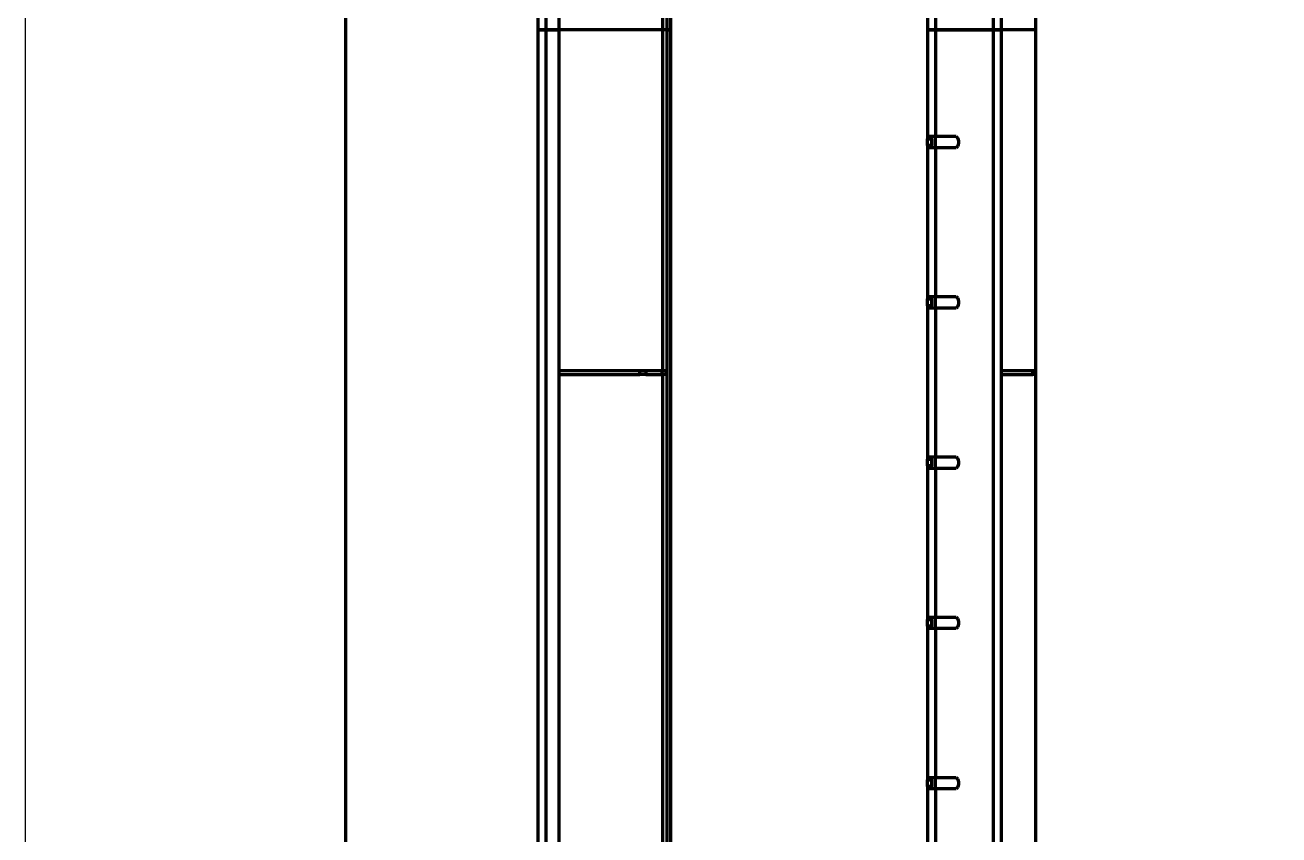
# Model space of a CAD drawing. Header units: millimetres. Extents: x 0 to 599, y 0 to 420.
# Drawn here: x 0 to 78.2, y 254.8 to 305.3 of the extents above; entities that cross this region are included whole.
import ezdxf

# ---------------------------------------------------------------- set-up
doc = ezdxf.new("R2010")
doc.units = ezdxf.units.MM

msp = doc.modelspace()

# ---------------------------------------------------------------- linework, layer by layer
at = {"color": 1, "lineweight": 70}
for p, q in [((32, 405), (32, 305)), ((32.5, 405), (32.5, 305)), ((33.3, 405), (33.3, 305)), ((40.05, 405), (40.05, 305)), ((40.3, 305), (40.3, 405)), ((60.4, 405), (60.4, 305)), ((60.9, 405), (60.9, 305)), ((63.05, 343.5), (63.05, 305)), ((39.8, 305), (39.8, 313.5)), ((32, 307.64), (32, 305)), ((56.3, 307.64), (56.3, 305)), ((56.8, 307.64), (56.8, 305)), ((32, 305), (32, 298.36)), ((32, 305), (32, 131)), ((32, 305), (32.003, 305)), ((32.003, 305), (32, 305)), ((32.003, 305), (32.013, 305)), ((32.013, 305), (32.003, 305)), ((32.013, 305), (32.028, 305)), ((32.028, 305), (32.013, 305)), ((32.028, 305), (32.05, 305)), ((32.05, 305), (32.028, 305)), ((32.05, 305), (32.077, 305)), ((32.077, 305), (32.05, 305)), ((32.077, 305), (32.109, 305)), ((32.109, 305), (32.077, 305)), ((32.109, 305), (32.146, 305)), ((32.146, 305), (32.109, 305)), ((32.146, 305), (32.188, 305)), ((32.188, 305), (32.146, 305)), ((32.188, 305), (32.234, 305)), ((32.234, 305), (32.188, 305)), ((32.234, 305), (32.283, 305)), ((32.283, 305), (32.234, 305)), ((32.283, 305), (32.335, 305)), ((32.335, 305), (32.283, 305)), ((32.335, 305), (32.389, 305)), ((32.389, 305), (32.335, 305)), ((32.389, 305), (32.444, 305)), ((32.444, 305), (32.389, 305)), ((32.444, 305), (32.5, 305)), ((32.5, 305), (32.444, 305)), ((32.5, 305), (33.3, 305)), ((33.3, 305), (32.5, 305)), ((32.5, 305), (32.5, 131)), ((39.8, 305), (33.3, 305)), ((33.3, 305), (33.3, 131)), ((39.8, 305), (33.3, 305)), ((39.828, 305), (39.8, 305)), ((39.828, 305), (39.8, 305)), ((39.8, 283.75), (39.8, 305)), ((39.856, 305), (39.828, 305)), ((39.856, 305), (39.828, 305)), ((39.883, 305), (39.856, 305)), ((39.883, 305), (39.856, 305)), ((39.908, 305), (39.883, 305)), ((39.908, 305), (39.883, 305)), ((39.933, 305), (39.908, 305)), ((39.933, 305), (39.908, 305)), ((39.956, 305), (39.933, 305)), ((39.956, 305), (39.933, 305)), ((39.977, 305), (39.956, 305)), ((39.977, 305), (39.956, 305)), ((39.995, 305), (39.977, 305)), ((39.995, 305), (39.977, 305)), ((40.012, 305), (39.995, 305)), ((40.012, 305), (39.995, 305)), ((40.025, 305), (40.012, 305)), ((40.025, 305), (40.012, 305)), ((40.036, 305), (40.025, 305)), ((40.036, 305), (40.025, 305)), ((40.044, 305), (40.036, 305)), ((40.044, 305), (40.036, 305)), ((40.048, 305), (40.044, 305)), ((40.048, 305), (40.044, 305)), ((40.05, 305), (40.048, 305)), ((40.05, 305), (40.048, 305)), ((40.05, 305), (40.3, 305)), ((40.05, 305), (40.05, 131)), ((40.3, 305), (40.05, 305)), ((40.3, 131), (40.3, 305)), ((56.3, 305), (56.3, 298.36)), ((56.3, 305), (56.303, 305)), ((56.303, 305), (56.3, 305)), ((56.303, 305), (56.313, 305)), ((56.313, 305), (56.303, 305)), ((56.313, 305), (56.328, 305)), ((56.328, 305), (56.313, 305)), ((56.328, 305), (56.35, 305)), ((56.35, 305), (56.328, 305)), ((56.35, 305), (56.377, 305)), ((56.377, 305), (56.35, 305)), ((56.377, 305), (56.409, 305)), ((56.409, 305), (56.377, 305)), ((56.409, 305), (56.446, 305)), ((56.446, 305), (56.409, 305)), ((56.446, 305), (56.488, 305)), ((56.488, 305), (56.446, 305)), ((56.488, 305), (56.534, 305)), ((56.534, 305), (56.488, 305)), ((56.534, 305), (56.583, 305)), ((56.583, 305), (56.534, 305)), ((56.583, 305), (56.635, 305)), ((56.635, 305), (56.583, 305)), ((56.635, 305), (56.689, 305)), ((56.689, 305), (56.635, 305)), ((56.689, 305), (56.744, 305)), ((56.744, 305), (56.689, 305)), ((56.744, 305), (56.8, 305)), ((56.8, 305), (56.744, 305)), ((56.8, 305), (60.4, 305)), ((60.4, 305), (56.8, 305)), ((56.8, 305), (56.8, 298.36)), ((60.4, 305), (60.456, 305)), ((60.456, 305), (60.4, 305)), ((60.4, 305), (60.4, 131)), ((60.456, 305), (60.511, 305)), ((60.511, 305), (60.456, 305)), ((60.511, 305), (60.565, 305)), ((60.565, 305), (60.511, 305)), ((60.565, 305), (60.617, 305)), ((60.617, 305), (60.565, 305)), ((60.617, 305), (60.666, 305)), ((60.666, 305), (60.617, 305)), ((60.666, 305), (60.712, 305)), ((60.712, 305), (60.666, 305)), ((60.712, 305), (60.754, 305)), ((60.754, 305), (60.712, 305)), ((60.754, 305), (60.791, 305)), ((60.791, 305), (60.754, 305)), ((60.791, 305), (60.823, 305)), ((60.823, 305), (60.791, 305)), ((60.823, 305), (60.85, 305)), ((60.85, 305), (60.823, 305)), ((60.85, 305), (60.872, 305)), ((60.872, 305), (60.85, 305)), ((60.872, 305), (60.887, 305)), ((60.887, 305), (60.872, 305)), ((60.887, 305), (60.897, 305)), ((60.897, 305), (60.887, 305)), ((60.897, 305), (60.9, 305)), ((60.9, 305), (60.897, 305)), ((60.9, 305), (60.9, 131)), ((63.05, 305), (60.9, 305)), ((63.05, 305), (60.9, 305)), ((63.05, 305), (63.05, 283.75)), ((56.3, 298.36), (56.3, 298.359)), ((56.3, 298.36), (56.303, 298.36)), ((56.3, 298.359), (56.3, 298.356)), ((56.3, 298.356), (56.3, 298.352)), ((56.3, 298.352), (56.3, 298.345)), ((56.3, 298.345), (56.3, 298.337)), ((56.3, 298.337), (56.3, 298.327)), ((56.3, 298.327), (56.3, 298.316)), ((56.3, 298.316), (56.3, 298.304)), ((56.3, 298.304), (56.3, 298.29)), ((56.3, 298.29), (56.3, 298.275)), ((56.3, 298.275), (56.3, 298.26)), ((56.3, 298.26), (56.3, 298.243)), ((56.3, 298.243), (56.3, 298.227)), ((56.3, 298.227), (56.3, 298.21)), ((56.3, 297.79), (56.3, 298.21)), ((56.3, 298.21), (56.55, 298.21)), ((56.303, 298.36), (56.313, 298.36)), ((56.313, 298.36), (56.328, 298.36)), ((56.328, 298.36), (56.35, 298.36)), ((56.35, 298.36), (56.377, 298.36)), ((56.377, 298.36), (56.409, 298.36)), ((56.409, 298.36), (56.446, 298.36)), ((56.446, 298.36), (56.488, 298.36)), ((56.488, 298.36), (56.534, 298.36)), ((56.534, 298.36), (56.583, 298.36)), ((56.55, 298.359), (56.55, 298.36)), ((56.55, 298.356), (56.55, 298.359)), ((56.55, 298.352), (56.55, 298.356)), ((56.55, 298.345), (56.55, 298.352)), ((56.55, 298.337), (56.55, 298.345)), ((56.55, 298.327), (56.55, 298.337)), ((56.55, 298.316), (56.55, 298.327)), ((56.55, 298.304), (56.55, 298.316)), ((56.55, 298.29), (56.55, 298.304)), ((56.55, 298.275), (56.55, 298.29)), ((56.55, 298.26), (56.55, 298.275)), ((56.55, 298.243), (56.55, 298.26)), ((56.55, 298.227), (56.55, 298.243)), ((56.55, 298.21), (56.55, 298.227)), ((56.55, 298.21), (56.55, 297.79)), ((56.583, 298.36), (56.635, 298.36)), ((56.635, 298.36), (56.689, 298.36)), ((56.689, 298.36), (56.744, 298.36)), ((56.744, 298.36), (56.8, 298.36)), ((56.8, 298.36), (58.1, 298.36)), ((56.8, 297.64), (56.8, 298.36)), ((58.1, 298.36), (58.171, 298.271)), ((58.171, 298.271), (58.22, 298.168)), ((58.22, 298.168), (58.246, 298.057)), ((32, 297.64), (32, 288.36)), ((56.3, 297.79), (56.3, 297.773)), ((56.55, 297.79), (56.3, 297.79)), ((56.3, 297.773), (56.3, 297.757)), ((56.3, 297.757), (56.3, 297.74)), ((56.3, 297.74), (56.3, 297.725)), ((56.3, 297.725), (56.3, 297.71)), ((56.3, 297.71), (56.3, 297.696)), ((56.3, 297.696), (56.3, 297.684)), ((56.3, 297.684), (56.3, 297.673)), ((56.3, 297.673), (56.3, 297.663)), ((56.3, 297.663), (56.3, 297.655)), ((56.3, 297.655), (56.3, 297.648)), ((56.3, 297.648), (56.3, 297.644)), ((56.3, 297.644), (56.3, 297.641)), ((56.3, 297.641), (56.3, 297.64)), ((56.303, 297.64), (56.3, 297.64)), ((56.3, 297.64), (56.3, 288.36)), ((56.313, 297.64), (56.303, 297.64)), ((56.328, 297.64), (56.313, 297.64)), ((56.35, 297.64), (56.328, 297.64)), ((56.377, 297.64), (56.35, 297.64)), ((56.409, 297.64), (56.377, 297.64)), ((56.446, 297.64), (56.409, 297.64)), ((56.488, 297.64), (56.446, 297.64)), ((56.534, 297.64), (56.488, 297.64)), ((56.583, 297.64), (56.534, 297.64)), ((56.55, 297.773), (56.55, 297.79)), ((56.55, 297.757), (56.55, 297.773)), ((56.55, 297.74), (56.55, 297.757)), ((56.55, 297.725), (56.55, 297.74)), ((56.55, 297.71), (56.55, 297.725)), ((56.55, 297.696), (56.55, 297.71)), ((56.55, 297.684), (56.55, 297.696)), ((56.55, 297.673), (56.55, 297.684)), ((56.55, 297.663), (56.55, 297.673)), ((56.55, 297.655), (56.55, 297.663)), ((56.55, 297.648), (56.55, 297.655)), ((56.55, 297.644), (56.55, 297.648)), ((56.55, 297.641), (56.55, 297.644)), ((56.55, 297.64), (56.55, 297.641)), ((56.635, 297.64), (56.583, 297.64)), ((56.689, 297.64), (56.635, 297.64)), ((56.744, 297.64), (56.689, 297.64)), ((56.8, 297.64), (56.744, 297.64)), ((58.1, 297.64), (56.8, 297.64)), ((56.8, 297.64), (56.8, 288.36)), ((58.171, 297.729), (58.1, 297.64)), ((58.22, 297.832), (58.171, 297.729)), ((58.246, 297.943), (58.22, 297.832)), ((58.246, 298.057), (58.246, 297.943)), ((56.3, 288.36), (56.3, 288.359)), ((56.3, 288.36), (56.303, 288.36)), ((56.3, 288.359), (56.3, 288.356)), ((56.3, 288.356), (56.3, 288.352)), ((56.3, 288.352), (56.3, 288.345)), ((56.3, 288.345), (56.3, 288.337)), ((56.3, 288.337), (56.3, 288.327)), ((56.3, 288.327), (56.3, 288.316)), ((56.3, 288.316), (56.3, 288.304)), ((56.3, 288.304), (56.3, 288.29)), ((56.3, 288.29), (56.3, 288.275)), ((56.3, 288.275), (56.3, 288.26)), ((56.3, 288.26), (56.3, 288.243)), ((56.3, 288.243), (56.3, 288.227)), ((56.3, 288.227), (56.3, 288.21)), ((56.3, 287.79), (56.3, 288.21)), ((56.3, 288.21), (56.55, 288.21)), ((56.303, 288.36), (56.313, 288.36)), ((56.313, 288.36), (56.328, 288.36)), ((56.328, 288.36), (56.35, 288.36)), ((56.35, 288.36), (56.377, 288.36)), ((56.377, 288.36), (56.409, 288.36)), ((56.409, 288.36), (56.446, 288.36)), ((56.446, 288.36), (56.488, 288.36)), ((56.488, 288.36), (56.534, 288.36)), ((56.534, 288.36), (56.583, 288.36)), ((56.55, 288.359), (56.55, 288.36)), ((56.55, 288.356), (56.55, 288.359)), ((56.55, 288.352), (56.55, 288.356)), ((56.55, 288.345), (56.55, 288.352)), ((56.55, 288.337), (56.55, 288.345)), ((56.55, 288.327), (56.55, 288.337)), ((56.55, 288.316), (56.55, 288.327)), ((56.55, 288.304), (56.55, 288.316)), ((56.55, 288.29), (56.55, 288.304)), ((56.55, 288.275), (56.55, 288.29)), ((56.55, 288.26), (56.55, 288.275)), ((56.55, 288.243), (56.55, 288.26)), ((56.55, 288.227), (56.55, 288.243)), ((56.55, 288.21), (56.55, 288.227)), ((56.55, 288.21), (56.55, 287.79)), ((56.583, 288.36), (56.635, 288.36)), ((56.635, 288.36), (56.689, 288.36)), ((56.689, 288.36), (56.744, 288.36)), ((56.744, 288.36), (56.8, 288.36)), ((56.8, 288.36), (58.1, 288.36)), ((56.8, 287.64), (56.8, 288.36)), ((58.1, 288.36), (58.171, 288.271)), ((58.171, 288.271), (58.22, 288.168)), ((58.22, 288.168), (58.246, 288.057)), ((58.246, 287.943), (58.22, 287.832)), ((58.246, 288.057), (58.246, 287.943)), ((32, 287.64), (32, 278.36)), ((56.3, 287.79), (56.3, 287.773)), ((56.55, 287.79), (56.3, 287.79)), ((56.3, 287.773), (56.3, 287.757)), ((56.3, 287.757), (56.3, 287.74)), ((56.3, 287.74), (56.3, 287.725)), ((56.3, 287.725), (56.3, 287.71)), ((56.3, 287.71), (56.3, 287.696)), ((56.3, 287.696), (56.3, 287.684)), ((56.3, 287.684), (56.3, 287.673)), ((56.3, 287.673), (56.3, 287.663)), ((56.3, 287.663), (56.3, 287.655)), ((56.3, 287.655), (56.3, 287.648)), ((56.3, 287.648), (56.3, 287.644)), ((56.3, 287.644), (56.3, 287.641)), ((56.3, 287.641), (56.3, 287.64)), ((56.303, 287.64), (56.3, 287.64)), ((56.3, 287.64), (56.3, 278.36)), ((56.313, 287.64), (56.303, 287.64)), ((56.328, 287.64), (56.313, 287.64)), ((56.35, 287.64), (56.328, 287.64)), ((56.377, 287.64), (56.35, 287.64)), ((56.409, 287.64), (56.377, 287.64)), ((56.446, 287.64), (56.409, 287.64)), ((56.488, 287.64), (56.446, 287.64)), ((56.534, 287.64), (56.488, 287.64)), ((56.583, 287.64), (56.534, 287.64)), ((56.55, 287.773), (56.55, 287.79)), ((56.55, 287.757), (56.55, 287.773)), ((56.55, 287.74), (56.55, 287.757)), ((56.55, 287.725), (56.55, 287.74)), ((56.55, 287.71), (56.55, 287.725)), ((56.55, 287.696), (56.55, 287.71)), ((56.55, 287.684), (56.55, 287.696)), ((56.55, 287.673), (56.55, 287.684)), ((56.55, 287.663), (56.55, 287.673)), ((56.55, 287.655), (56.55, 287.663)), ((56.55, 287.648), (56.55, 287.655)), ((56.55, 287.644), (56.55, 287.648)), ((56.55, 287.641), (56.55, 287.644)), ((56.55, 287.64), (56.55, 287.641)), ((56.635, 287.64), (56.583, 287.64)), ((56.689, 287.64), (56.635, 287.64)), ((56.744, 287.64), (56.689, 287.64)), ((56.8, 287.64), (56.744, 287.64)), ((58.1, 287.64), (56.8, 287.64)), ((56.8, 287.64), (56.8, 278.36)), ((58.171, 287.729), (58.1, 287.64)), ((58.22, 287.832), (58.171, 287.729)), ((33.3, 283.75), (33.71, 283.75)), ((33.3, 283.5), (33.71, 283.5)), ((33.71, 283.75), (34.119, 283.75)), ((33.71, 283.5), (34.119, 283.5)), ((34.119, 283.75), (34.525, 283.75)), ((34.119, 283.5), (34.525, 283.5)), ((34.525, 283.75), (34.926, 283.75)), ((34.525, 283.5), (34.926, 283.5)), ((34.926, 283.75), (35.322, 283.75)), ((34.926, 283.5), (35.322, 283.5)), ((35.322, 283.75), (35.709, 283.75)), ((35.322, 283.5), (35.709, 283.5)), ((35.709, 283.75), (36.087, 283.75)), ((35.709, 283.5), (36.087, 283.5)), ((36.087, 283.75), (36.455, 283.75)), ((36.087, 283.5), (36.455, 283.5)), ((36.455, 283.75), (36.81, 283.75)), ((36.455, 283.5), (36.81, 283.5)), ((36.81, 283.75), (37.152, 283.75)), ((36.81, 283.5), (37.152, 283.5)), ((37.152, 283.75), (37.478, 283.75)), ((37.152, 283.5), (37.478, 283.5)), ((37.478, 283.75), (37.789, 283.75)), ((37.478, 283.5), (37.789, 283.5)), ((37.789, 283.75), (38.081, 283.75)), ((37.789, 283.5), (38.081, 283.5)), ((38.081, 283.75), (38.355, 283.75)), ((38.081, 283.5), (38.355, 283.5)), ((38.355, 283.75), (38.376, 283.75)), ((38.355, 283.5), (38.355, 283.75)), ((38.376, 283.5), (38.355, 283.5)), ((38.376, 283.75), (38.398, 283.75)), ((38.398, 283.5), (38.376, 283.5)), ((38.398, 283.75), (38.422, 283.75)), ((38.422, 283.5), (38.398, 283.5)), ((38.422, 283.75), (38.447, 283.75)), ((38.447, 283.5), (38.422, 283.5)), ((38.447, 283.75), (38.472, 283.75)), ((38.472, 283.5), (38.447, 283.5)), ((38.472, 283.75), (38.499, 283.75)), ((38.499, 283.5), (38.472, 283.5)), ((38.499, 283.75), (38.527, 283.75)), ((38.527, 283.5), (38.499, 283.5)), ((38.527, 283.75), (38.556, 283.75)), ((38.556, 283.5), (38.527, 283.5)), ((38.556, 283.75), (38.585, 283.75)), ((38.585, 283.5), (38.556, 283.5)), ((38.585, 283.75), (38.615, 283.75)), ((38.615, 283.5), (38.585, 283.5)), ((38.615, 283.75), (38.645, 283.75)), ((38.645, 283.5), (38.615, 283.5)), ((38.645, 283.75), (38.676, 283.75)), ((38.676, 283.5), (38.645, 283.5)), ((38.676, 283.75), (38.707, 283.75)), ((38.707, 283.5), (38.676, 283.5)), ((38.707, 283.75), (38.738, 283.75)), ((38.738, 283.5), (38.707, 283.5)), ((38.738, 283.75), (39.75, 283.75)), ((38.738, 283.75), (38.738, 283.5)), ((38.738, 283.5), (39.75, 283.5)), ((39.75, 283.75), (39.778, 283.75)), ((39.75, 283.5), (39.75, 283.75)), ((39.778, 283.5), (39.75, 283.5)), ((39.778, 283.75), (39.806, 283.75)), ((39.806, 283.5), (39.778, 283.5)), ((39.8, 253.75), (39.8, 283.5)), ((39.806, 283.75), (39.833, 283.75)), ((39.833, 283.5), (39.806, 283.5)), ((39.833, 283.75), (39.858, 283.75)), ((39.858, 283.5), (39.833, 283.5)), ((39.858, 283.75), (39.883, 283.75)), ((39.883, 283.5), (39.858, 283.5)), ((39.883, 283.75), (39.906, 283.75)), ((39.906, 283.5), (39.883, 283.5)), ((39.906, 283.75), (39.927, 283.75)), ((39.927, 283.5), (39.906, 283.5)), ((39.927, 283.75), (39.945, 283.75)), ((39.945, 283.5), (39.927, 283.5)), ((39.945, 283.75), (39.962, 283.75)), ((39.962, 283.5), (39.945, 283.5)), ((39.962, 283.75), (39.975, 283.75)), ((39.975, 283.5), (39.962, 283.5)), ((39.975, 283.75), (39.986, 283.75)), ((39.986, 283.5), (39.975, 283.5)), ((39.986, 283.75), (39.994, 283.75)), ((39.994, 283.5), (39.986, 283.5)), ((39.994, 283.75), (39.998, 283.75)), ((39.998, 283.5), (39.994, 283.5)), ((39.998, 283.75), (40, 283.75)), ((40, 283.5), (39.998, 283.5)), ((40, 283.75), (40, 283.5)), ((60.9, 283.75), (60.986, 283.75)), ((60.9, 283.5), (60.986, 283.5)), ((60.986, 283.75), (61.08, 283.75)), ((60.986, 283.5), (61.08, 283.5)), ((61.08, 283.75), (61.184, 283.75)), ((61.08, 283.5), (61.184, 283.5)), ((61.184, 283.75), (61.297, 283.75)), ((61.184, 283.5), (61.297, 283.5)), ((61.297, 283.75), (61.419, 283.75)), ((61.297, 283.5), (61.419, 283.5)), ((61.419, 283.75), (61.549, 283.75)), ((61.419, 283.5), (61.549, 283.5)), ((61.549, 283.75), (61.687, 283.75)), ((61.549, 283.5), (61.687, 283.5)), ((61.687, 283.75), (61.834, 283.75)), ((61.687, 283.5), (61.834, 283.5)), ((61.834, 283.75), (61.989, 283.75)), ((61.834, 283.5), (61.989, 283.5)), ((61.989, 283.75), (62.151, 283.75)), ((61.989, 283.5), (62.151, 283.5)), ((62.151, 283.75), (62.321, 283.75)), ((62.151, 283.5), (62.321, 283.5)), ((62.321, 283.75), (62.498, 283.75)), ((62.321, 283.5), (62.498, 283.5)), ((62.498, 283.75), (62.682, 283.75)), ((62.498, 283.5), (62.682, 283.5)), ((62.682, 283.75), (62.872, 283.75)), ((62.682, 283.5), (62.872, 283.5)), ((62.872, 283.75), (62.895, 283.75)), ((62.872, 283.5), (62.872, 283.75)), ((62.895, 283.5), (62.872, 283.5)), ((62.895, 283.75), (62.917, 283.75)), ((62.917, 283.5), (62.895, 283.5)), ((62.917, 283.75), (62.937, 283.75)), ((62.937, 283.5), (62.917, 283.5)), ((62.937, 283.75), (62.956, 283.75)), ((62.956, 283.5), (62.937, 283.5)), ((62.956, 283.75), (62.974, 283.75)), ((62.974, 283.5), (62.956, 283.5)), ((62.974, 283.75), (62.989, 283.75)), ((62.989, 283.5), (62.974, 283.5)), ((62.989, 283.75), (63.003, 283.75)), ((63.003, 283.5), (62.989, 283.5)), ((63.003, 283.75), (63.016, 283.75)), ((63.016, 283.5), (63.003, 283.5)), ((63.016, 283.75), (63.026, 283.75)), ((63.026, 283.5), (63.016, 283.5)), ((63.026, 283.75), (63.035, 283.75)), ((63.035, 283.5), (63.026, 283.5)), ((63.035, 283.75), (63.041, 283.75)), ((63.041, 283.5), (63.035, 283.5)), ((63.041, 283.75), (63.046, 283.75)), ((63.046, 283.5), (63.041, 283.5)), ((63.046, 283.75), (63.049, 283.75)), ((63.049, 283.5), (63.046, 283.5)), ((63.049, 283.75), (63.05, 283.75)), ((63.05, 283.5), (63.049, 283.5)), ((63.05, 283.75), (63.05, 283.5)), ((63.05, 283.5), (63.05, 253.75)), ((56.3, 278.36), (56.3, 278.359)), ((56.3, 278.36), (56.303, 278.36)), ((56.3, 278.359), (56.3, 278.356)), ((56.3, 278.356), (56.3, 278.352)), ((56.3, 278.352), (56.3, 278.345)), ((56.3, 278.345), (56.3, 278.337)), ((56.3, 278.337), (56.3, 278.327)), ((56.3, 278.327), (56.3, 278.316)), ((56.3, 278.316), (56.3, 278.304)), ((56.3, 278.304), (56.3, 278.29)), ((56.3, 278.29), (56.3, 278.275)), ((56.3, 278.275), (56.3, 278.26)), ((56.3, 278.26), (56.3, 278.243)), ((56.3, 278.243), (56.3, 278.227)), ((56.3, 278.227), (56.3, 278.21)), ((56.3, 277.79), (56.3, 278.21)), ((56.3, 278.21), (56.55, 278.21)), ((56.3, 277.79), (56.3, 277.773)), ((56.55, 277.79), (56.3, 277.79)), ((56.3, 277.773), (56.3, 277.757)), ((56.3, 277.757), (56.3, 277.74)), ((56.3, 277.74), (56.3, 277.725)), ((56.303, 278.36), (56.313, 278.36)), ((56.313, 278.36), (56.328, 278.36)), ((56.328, 278.36), (56.35, 278.36)), ((56.35, 278.36), (56.377, 278.36)), ((56.377, 278.36), (56.409, 278.36)), ((56.409, 278.36), (56.446, 278.36)), ((56.446, 278.36), (56.488, 278.36)), ((56.488, 278.36), (56.534, 278.36)), ((56.534, 278.36), (56.583, 278.36)), ((56.55, 278.359), (56.55, 278.36)), ((56.55, 278.356), (56.55, 278.359)), ((56.55, 278.352), (56.55, 278.356)), ((56.55, 278.345), (56.55, 278.352)), ((56.55, 278.337), (56.55, 278.345)), ((56.55, 278.327), (56.55, 278.337)), ((56.55, 278.316), (56.55, 278.327)), ((56.55, 278.304), (56.55, 278.316)), ((56.55, 278.29), (56.55, 278.304)), ((56.55, 278.275), (56.55, 278.29)), ((56.55, 278.26), (56.55, 278.275)), ((56.55, 278.243), (56.55, 278.26)), ((56.55, 278.227), (56.55, 278.243)), ((56.55, 278.21), (56.55, 278.227)), ((56.55, 278.21), (56.55, 277.79)), ((56.55, 277.773), (56.55, 277.79)), ((56.55, 277.757), (56.55, 277.773)), ((56.55, 277.74), (56.55, 277.757)), ((56.55, 277.725), (56.55, 277.74)), ((56.583, 278.36), (56.635, 278.36)), ((56.635, 278.36), (56.689, 278.36)), ((56.689, 278.36), (56.744, 278.36)), ((56.744, 278.36), (56.8, 278.36)), ((56.8, 278.36), (58.1, 278.36)), ((56.8, 277.64), (56.8, 278.36)), ((58.1, 278.36), (58.171, 278.271)), ((58.171, 278.271), (58.22, 278.168)), ((58.22, 277.832), (58.171, 277.729)), ((58.22, 278.168), (58.246, 278.057)), ((58.246, 277.943), (58.22, 277.832)), ((58.246, 278.057), (58.246, 277.943)), ((32, 277.64), (32, 268.36)), ((56.3, 277.725), (56.3, 277.71)), ((56.3, 277.71), (56.3, 277.696)), ((56.3, 277.696), (56.3, 277.684)), ((56.3, 277.684), (56.3, 277.673)), ((56.3, 277.673), (56.3, 277.663)), ((56.3, 277.663), (56.3, 277.655)), ((56.3, 277.655), (56.3, 277.648)), ((56.3, 277.648), (56.3, 277.644)), ((56.3, 277.644), (56.3, 277.641)), ((56.3, 277.641), (56.3, 277.64)), ((56.303, 277.64), (56.3, 277.64)), ((56.3, 277.64), (56.3, 268.36)), ((56.313, 277.64), (56.303, 277.64)), ((56.328, 277.64), (56.313, 277.64)), ((56.35, 277.64), (56.328, 277.64)), ((56.377, 277.64), (56.35, 277.64)), ((56.409, 277.64), (56.377, 277.64)), ((56.446, 277.64), (56.409, 277.64)), ((56.488, 277.64), (56.446, 277.64)), ((56.534, 277.64), (56.488, 277.64)), ((56.583, 277.64), (56.534, 277.64)), ((56.55, 277.71), (56.55, 277.725)), ((56.55, 277.696), (56.55, 277.71)), ((56.55, 277.684), (56.55, 277.696)), ((56.55, 277.673), (56.55, 277.684)), ((56.55, 277.663), (56.55, 277.673)), ((56.55, 277.655), (56.55, 277.663)), ((56.55, 277.648), (56.55, 277.655)), ((56.55, 277.644), (56.55, 277.648)), ((56.55, 277.641), (56.55, 277.644)), ((56.55, 277.64), (56.55, 277.641)), ((56.635, 277.64), (56.583, 277.64)), ((56.689, 277.64), (56.635, 277.64)), ((56.744, 277.64), (56.689, 277.64)), ((56.8, 277.64), (56.744, 277.64)), ((58.1, 277.64), (56.8, 277.64)), ((56.8, 277.64), (56.8, 268.36)), ((58.171, 277.729), (58.1, 277.64)), ((56.3, 268.36), (56.3, 268.359)), ((56.3, 268.36), (56.303, 268.36)), ((56.3, 268.359), (56.3, 268.356)), ((56.3, 268.356), (56.3, 268.352)), ((56.3, 268.352), (56.3, 268.345)), ((56.3, 268.345), (56.3, 268.337)), ((56.303, 268.36), (56.313, 268.36)), ((56.313, 268.36), (56.328, 268.36)), ((56.328, 268.36), (56.35, 268.36)), ((56.35, 268.36), (56.377, 268.36)), ((56.377, 268.36), (56.409, 268.36)), ((56.409, 268.36), (56.446, 268.36)), ((56.446, 268.36), (56.488, 268.36)), ((56.488, 268.36), (56.534, 268.36)), ((56.534, 268.36), (56.583, 268.36)), ((56.55, 268.359), (56.55, 268.36)), ((56.55, 268.356), (56.55, 268.359)), ((56.55, 268.352), (56.55, 268.356)), ((56.55, 268.345), (56.55, 268.352)), ((56.55, 268.337), (56.55, 268.345)), ((56.583, 268.36), (56.635, 268.36)), ((56.635, 268.36), (56.689, 268.36)), ((56.689, 268.36), (56.744, 268.36)), ((56.744, 268.36), (56.8, 268.36)), ((56.8, 268.36), (58.1, 268.36)), ((56.8, 267.64), (56.8, 268.36)), ((58.1, 268.36), (58.171, 268.271)), ((32, 267.64), (32, 258.36)), ((56.3, 268.337), (56.3, 268.327)), ((56.3, 268.327), (56.3, 268.316)), ((56.3, 268.316), (56.3, 268.304)), ((56.3, 268.304), (56.3, 268.29)), ((56.3, 268.29), (56.3, 268.275)), ((56.3, 268.275), (56.3, 268.26)), ((56.3, 268.26), (56.3, 268.243)), ((56.3, 268.243), (56.3, 268.227)), ((56.3, 268.227), (56.3, 268.21)), ((56.3, 267.79), (56.3, 268.21)), ((56.3, 268.21), (56.55, 268.21)), ((56.3, 267.79), (56.3, 267.773)), ((56.55, 267.79), (56.3, 267.79)), ((56.3, 267.773), (56.3, 267.757)), ((56.3, 267.757), (56.3, 267.74)), ((56.3, 267.74), (56.3, 267.725)), ((56.3, 267.725), (56.3, 267.71)), ((56.3, 267.71), (56.3, 267.696)), ((56.3, 267.696), (56.3, 267.684)), ((56.3, 267.684), (56.3, 267.673)), ((56.3, 267.673), (56.3, 267.663)), ((56.3, 267.663), (56.3, 267.655)), ((56.3, 267.655), (56.3, 267.648)), ((56.3, 267.648), (56.3, 267.644)), ((56.3, 267.644), (56.3, 267.641)), ((56.3, 267.641), (56.3, 267.64)), ((56.303, 267.64), (56.3, 267.64)), ((56.3, 267.64), (56.3, 258.36)), ((56.313, 267.64), (56.303, 267.64)), ((56.328, 267.64), (56.313, 267.64)), ((56.35, 267.64), (56.328, 267.64)), ((56.377, 267.64), (56.35, 267.64)), ((56.409, 267.64), (56.377, 267.64)), ((56.446, 267.64), (56.409, 267.64)), ((56.488, 267.64), (56.446, 267.64)), ((56.534, 267.64), (56.488, 267.64)), ((56.583, 267.64), (56.534, 267.64)), ((56.55, 268.327), (56.55, 268.337)), ((56.55, 268.316), (56.55, 268.327)), ((56.55, 268.304), (56.55, 268.316)), ((56.55, 268.29), (56.55, 268.304)), ((56.55, 268.275), (56.55, 268.29)), ((56.55, 268.26), (56.55, 268.275)), ((56.55, 268.243), (56.55, 268.26)), ((56.55, 268.227), (56.55, 268.243)), ((56.55, 268.21), (56.55, 268.227)), ((56.55, 268.21), (56.55, 267.79)), ((56.55, 267.773), (56.55, 267.79)), ((56.55, 267.757), (56.55, 267.773)), ((56.55, 267.74), (56.55, 267.757)), ((56.55, 267.725), (56.55, 267.74)), ((56.55, 267.71), (56.55, 267.725)), ((56.55, 267.696), (56.55, 267.71)), ((56.55, 267.684), (56.55, 267.696)), ((56.55, 267.673), (56.55, 267.684)), ((56.55, 267.663), (56.55, 267.673)), ((56.55, 267.655), (56.55, 267.663)), ((56.55, 267.648), (56.55, 267.655)), ((56.55, 267.644), (56.55, 267.648)), ((56.55, 267.641), (56.55, 267.644)), ((56.55, 267.64), (56.55, 267.641)), ((56.635, 267.64), (56.583, 267.64)), ((56.689, 267.64), (56.635, 267.64)), ((56.744, 267.64), (56.689, 267.64)), ((56.8, 267.64), (56.744, 267.64)), ((58.1, 267.64), (56.8, 267.64)), ((56.8, 267.64), (56.8, 258.36)), ((58.171, 267.729), (58.1, 267.64)), ((58.171, 268.271), (58.22, 268.168)), ((58.22, 267.832), (58.171, 267.729)), ((58.22, 268.168), (58.246, 268.057)), ((58.246, 267.943), (58.22, 267.832)), ((58.246, 268.057), (58.246, 267.943)), ((56.3, 258.36), (56.3, 258.359)), ((56.3, 258.36), (56.303, 258.36)), ((56.3, 258.359), (56.3, 258.356)), ((56.3, 258.356), (56.3, 258.352)), ((56.3, 258.352), (56.3, 258.345)), ((56.3, 258.345), (56.3, 258.337)), ((56.3, 258.337), (56.3, 258.327)), ((56.3, 258.327), (56.3, 258.316)), ((56.3, 258.316), (56.3, 258.304)), ((56.3, 258.304), (56.3, 258.29)), ((56.3, 258.29), (56.3, 258.275)), ((56.3, 258.275), (56.3, 258.26)), ((56.3, 258.26), (56.3, 258.243)), ((56.3, 258.243), (56.3, 258.227)), ((56.3, 258.227), (56.3, 258.21)), ((56.3, 257.79), (56.3, 258.21)), ((56.3, 258.21), (56.55, 258.21)), ((56.303, 258.36), (56.313, 258.36)), ((56.313, 258.36), (56.328, 258.36)), ((56.328, 258.36), (56.35, 258.36)), ((56.35, 258.36), (56.377, 258.36)), ((56.377, 258.36), (56.409, 258.36)), ((56.409, 258.36), (56.446, 258.36)), ((56.446, 258.36), (56.488, 258.36)), ((56.488, 258.36), (56.534, 258.36)), ((56.534, 258.36), (56.583, 258.36)), ((56.55, 258.359), (56.55, 258.36)), ((56.55, 258.356), (56.55, 258.359)), ((56.55, 258.352), (56.55, 258.356)), ((56.55, 258.345), (56.55, 258.352)), ((56.55, 258.337), (56.55, 258.345)), ((56.55, 258.327), (56.55, 258.337)), ((56.55, 258.316), (56.55, 258.327)), ((56.55, 258.304), (56.55, 258.316)), ((56.55, 258.29), (56.55, 258.304)), ((56.55, 258.275), (56.55, 258.29)), ((56.55, 258.26), (56.55, 258.275)), ((56.55, 258.243), (56.55, 258.26)), ((56.55, 258.227), (56.55, 258.243)), ((56.55, 258.21), (56.55, 258.227)), ((56.55, 258.21), (56.55, 257.79)), ((56.583, 258.36), (56.635, 258.36)), ((56.635, 258.36), (56.689, 258.36)), ((56.689, 258.36), (56.744, 258.36)), ((56.744, 258.36), (56.8, 258.36)), ((56.8, 258.36), (58.1, 258.36)), ((56.8, 257.64), (56.8, 258.36)), ((58.1, 258.36), (58.171, 258.271)), ((58.171, 258.271), (58.22, 258.168)), ((32, 257.64), (32, 248.36)), ((56.3, 257.79), (56.3, 257.773)), ((56.55, 257.79), (56.3, 257.79)), ((56.3, 257.773), (56.3, 257.757)), ((56.3, 257.757), (56.3, 257.74)), ((56.3, 257.74), (56.3, 257.725)), ((56.3, 257.725), (56.3, 257.71)), ((56.3, 257.71), (56.3, 257.696)), ((56.3, 257.696), (56.3, 257.684)), ((56.3, 257.684), (56.3, 257.673)), ((56.3, 257.673), (56.3, 257.663)), ((56.3, 257.663), (56.3, 257.655)), ((56.3, 257.655), (56.3, 257.648)), ((56.3, 257.648), (56.3, 257.644)), ((56.3, 257.644), (56.3, 257.641)), ((56.3, 257.641), (56.3, 257.64)), ((56.303, 257.64), (56.3, 257.64)), ((56.3, 257.64), (56.3, 248.36)), ((56.313, 257.64), (56.303, 257.64)), ((56.328, 257.64), (56.313, 257.64)), ((56.35, 257.64), (56.328, 257.64)), ((56.377, 257.64), (56.35, 257.64)), ((56.409, 257.64), (56.377, 257.64)), ((56.446, 257.64), (56.409, 257.64)), ((56.488, 257.64), (56.446, 257.64)), ((56.534, 257.64), (56.488, 257.64)), ((56.583, 257.64), (56.534, 257.64)), ((56.55, 257.773), (56.55, 257.79)), ((56.55, 257.757), (56.55, 257.773)), ((56.55, 257.74), (56.55, 257.757)), ((56.55, 257.725), (56.55, 257.74)), ((56.55, 257.71), (56.55, 257.725)), ((56.55, 257.696), (56.55, 257.71)), ((56.55, 257.684), (56.55, 257.696)), ((56.55, 257.673), (56.55, 257.684)), ((56.55, 257.663), (56.55, 257.673)), ((56.55, 257.655), (56.55, 257.663)), ((56.55, 257.648), (56.55, 257.655)), ((56.55, 257.644), (56.55, 257.648)), ((56.55, 257.641), (56.55, 257.644)), ((56.55, 257.64), (56.55, 257.641)), ((56.635, 257.64), (56.583, 257.64)), ((56.689, 257.64), (56.635, 257.64)), ((56.744, 257.64), (56.689, 257.64)), ((56.8, 257.64), (56.744, 257.64)), ((58.1, 257.64), (56.8, 257.64)), ((56.8, 257.64), (56.8, 248.36)), ((58.171, 257.729), (58.1, 257.64)), ((58.22, 257.832), (58.171, 257.729)), ((58.22, 258.168), (58.246, 258.057)), ((58.246, 257.943), (58.22, 257.832)), ((58.246, 258.057), (58.246, 257.943))]:
    msp.add_line(p, q, dxfattribs=at)
at = {"color": 7, "lineweight": 25}
msp.add_lwpolyline([(0, 0), (594, 0), (594, 420), (0, 420)], close=True, dxfattribs=at)
at = {"color": 7, "lineweight": 70}
msp.add_lwpolyline([(20, 5), (589, 5), (589, 415), (20, 415)], close=True, dxfattribs=at)

doc.saveas('drawing.dxf')
